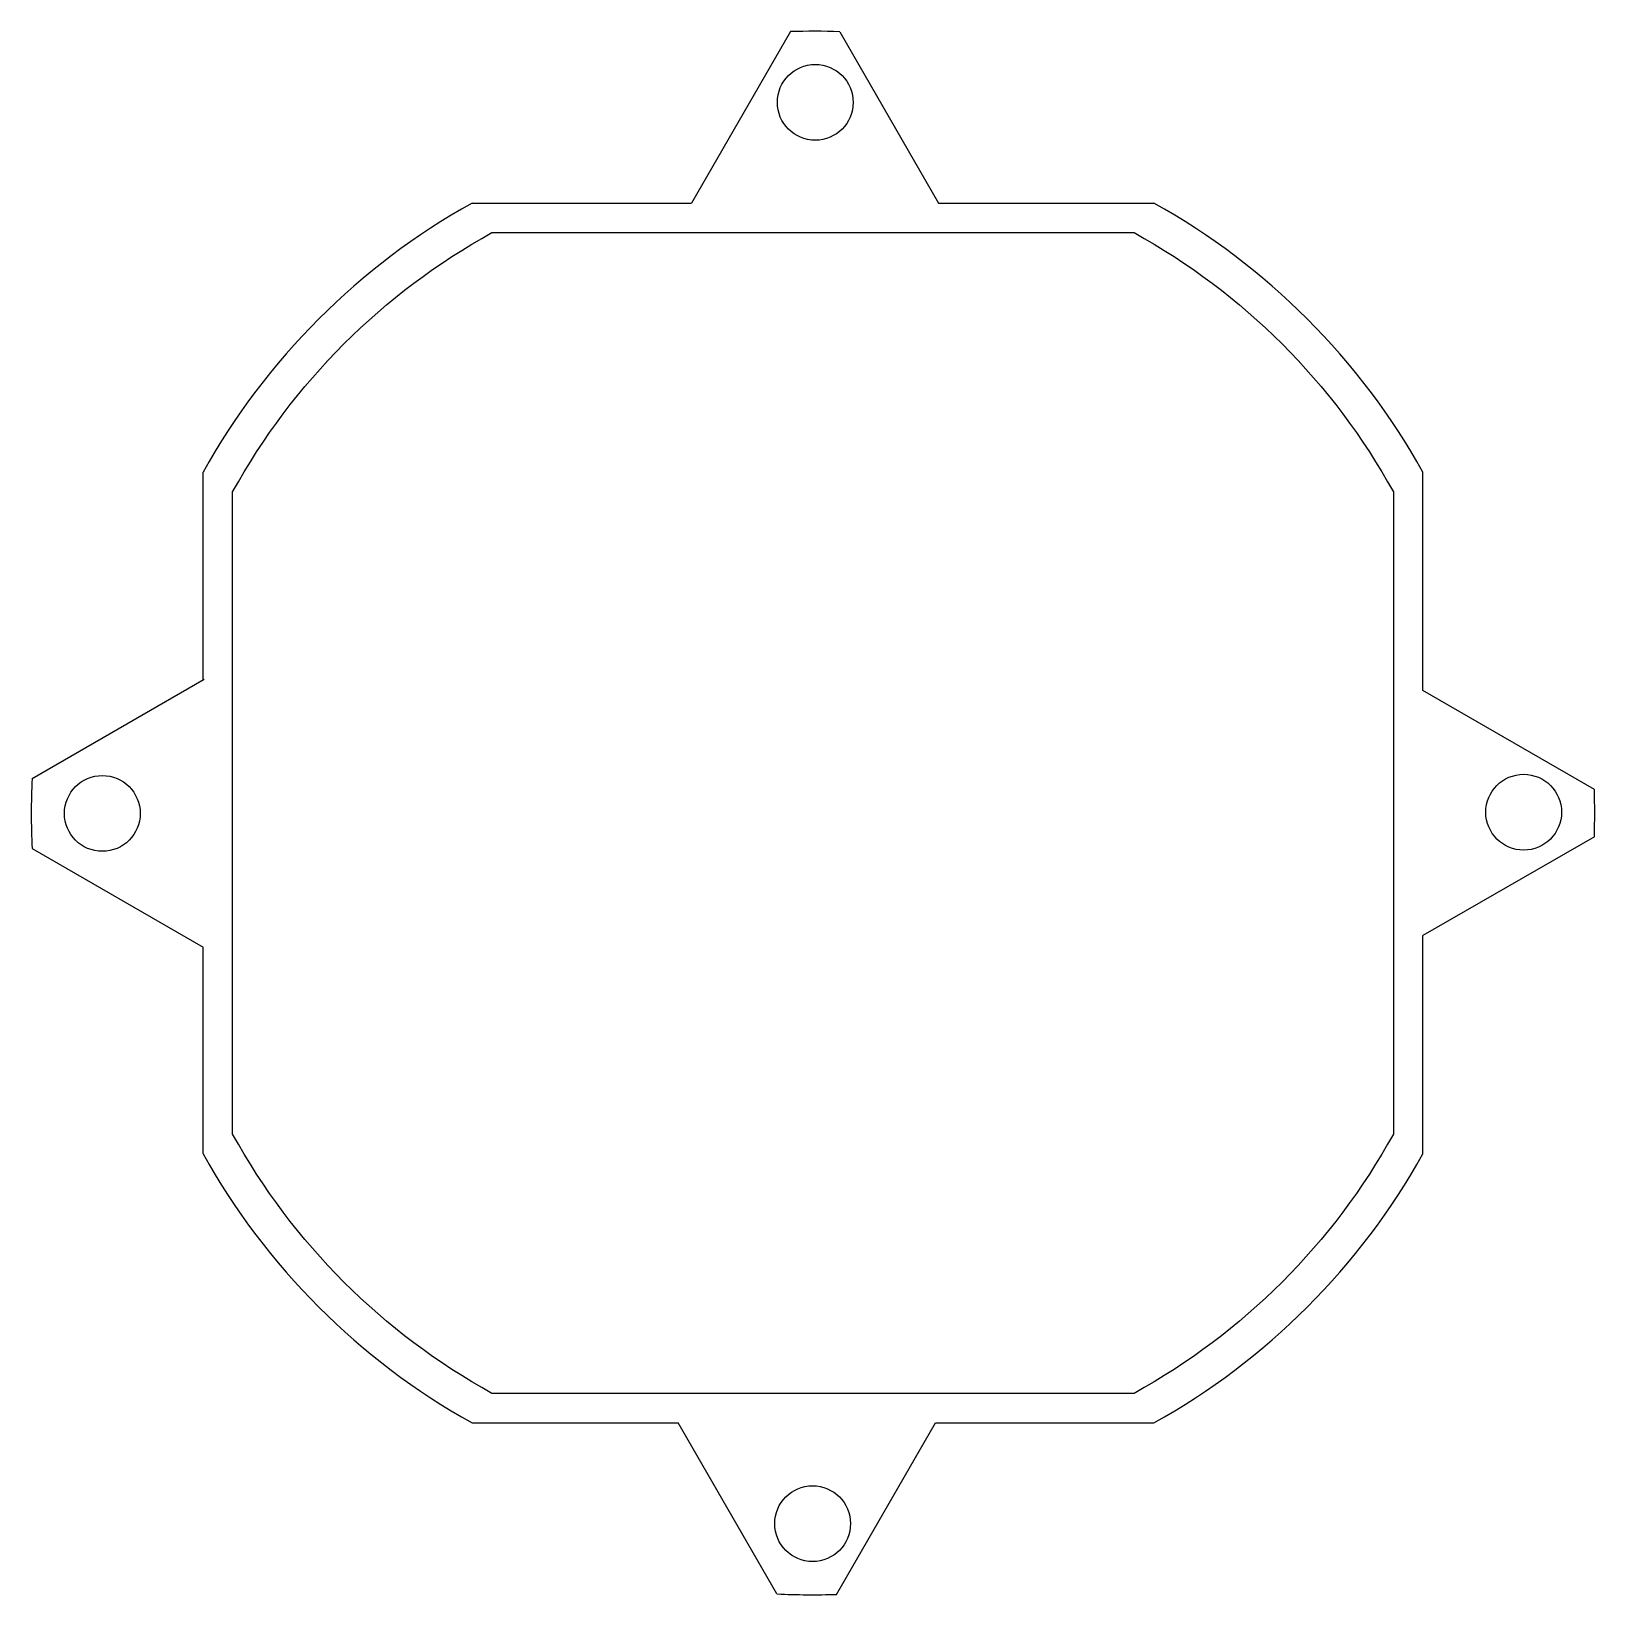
# Model space of a CAD drawing. Header units: millimetres. Extents: x -33 to 33, y -33 to 33.
import ezdxf

# ---------------------------------------------------------------- set-up
doc = ezdxf.new("R2010")
doc.units = ezdxf.units.MM
doc.layers.get('0').update_dxf_attribs({"linetype": 'CONTINUOUS'})

msp = doc.modelspace()

# ---------------------------------------------------------------- linework, layer by layer
for p, q in [((-0.953, 32.986), (-5.13, 25.75)), ((1.13, 32.981), (5.304, 25.75)), ((-14.394, 25.75), (-5.13, 25.75)), ((5.304, 25.75), (14.394, 25.75)), ((-25.75, 5.617), (-25.75, 14.394)), ((25.75, 5.171), (25.75, 14.394)), ((-32.968, 1.45), (-25.697, 5.647)), ((32.985, 0.994), (25.75, 5.171)), ((32.985, -1), (25.75, -5.177)), ((-32.966, -1.494), (-25.75, -5.661)), ((25.75, -14.394), (25.75, -5.177)), ((-25.75, -14.394), (-25.75, -5.661)), ((-14.394, -25.75), (-5.687, -25.75)), ((-1.521, -32.965), (-5.687, -25.75)), ((0.999, -32.985), (5.176, -25.75)), ((5.176, -25.75), (14.394, -25.75))]:
    msp.add_line(p, q)
msp.add_lwpolyline([(13.555, -24.5), (-13.555, -24.5, -0.140941), (-24.5, -13.555), (-24.5, 13.555, -0.140941), (-13.555, 24.5), (13.555, 24.5, -0.140941), (24.5, 13.555), (24.5, -13.555, -0.140941)], format="xyb", close=True)
for centre in [(0.095, 30), (-30, -0.018), (30, 0.033), (-0.017, -30)]:
    msp.add_circle(centre, 1.6)
for radius, start, end in [(33, 88.03844, 91.65407), (29.5, 119.20478, 150.79522), (29.5, 29.20478, 60.79522), (33, 177.48236, 182.59547), (33, -1.7371, 1.72565), (29.5, 209.20478, 240.79522), (29.5, 299.20478, 330.79522), (33, 267.35791, 271.73416)]:
    msp.add_arc((0, 0), radius, start, end)

doc.saveas('drawing.dxf')
